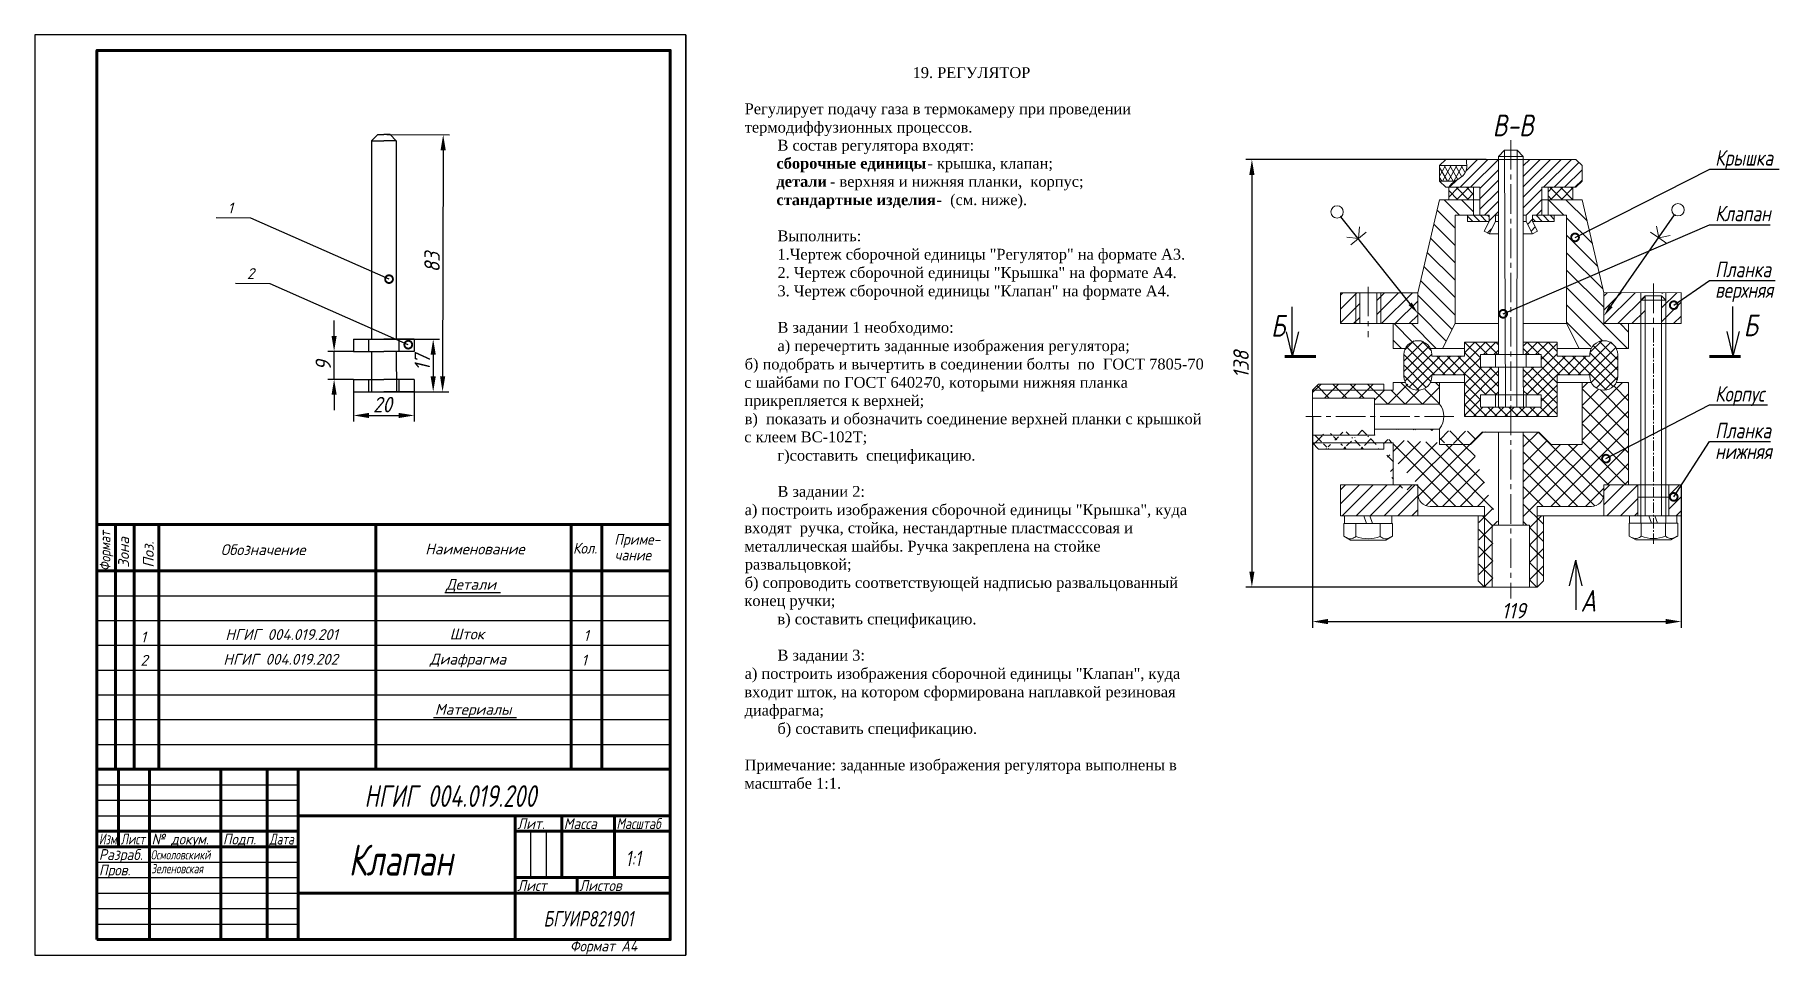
# Model space of a CAD drawing. Header units: millimetres. Extents: x 0 to 563, y 0 to 297.
import ezdxf
from ezdxf import colors
from ezdxf.entities.mleader import LeaderData, LeaderLine
from ezdxf.math import Vec2, Vec3

# ---------------------------------------------------------------- set-up
doc = ezdxf.new("R2010")
doc.units = ezdxf.units.MM
doc.header["$LTSCALE"] = 0.5
doc.linetypes.add('CENTER2', pattern=[28.575, 19.05, -3.175, 3.175, -3.175])
doc.linetypes.add('осевая2', pattern=[28.575, 19.05, -3.175, 3.175, -3.175])
doc.layers.get('Defpoints').update_dxf_attribs({"color": 5})
doc.layers.add('Тонкие', color=7, linetype='Continuous')
doc.styles.add('MtXpl_Times_New_Roma', font='timesbd.ttf')
doc.styles.get("Standard").update_dxf_attribs({"font": 'isocpeui.ttf', "width": 0.9})
doc.styles.add('стиль1', font='times.ttf')
doc.dimstyles.get("Standard").update_dxf_attribs({"dimtxt": 3.5, "dimasz": 5, "dimexe": 2, "dimexo": 0, "dimgap": 1.5, "dimtad": 1, "dimtoh": 1, "dimdec": 0, "dimzin": 0, "dimtxsty": 'Standard', "dimcen": 5, "dimadec": 0, "dimazin": 0, "dimtfac": 1, "dimtdec": 0, "dimtmove": 0, "dimatfit": 3, "dimldrblk": 'DOTSMALL', "dimfxl": 1, "dimtolj": 1, "dimtzin": 0, "dimarcsym": 0})
doc.dimstyles.new('Standart', dxfattribs={"dimtxt": 5, "dimasz": 5, "dimexe": 2, "dimexo": 0, "dimgap": 1, "dimtad": 1, "dimtoh": 1, "dimdec": 0, "dimtxsty": 'Standard', "dimcen": 2.5, "dimadec": 0, "dimazin": 0, "dimtfac": 1, "dimtdec": 0, "dimtmove": 0, "dimatfit": 3, "dimldrblk": 'DOTSMALL', "dimfxl": 1, "dimarcsym": 0})
pattern_1 = [(45, (-147.164, -18.6606), (-2.245064, 2.245064), [])]

# ---------------------------------------------------------------- blocks, each defined once
blk = doc.blocks.new('*D2')
at = {"color": 0, "lineweight": -2, "transparency": 16777216}
for p, q in [((113.62, 264.83), (133.76, 264.78)), ((131.74, 259.79), (131.58, 186.79)), ((113.43, 181.83), (133.56, 181.78))]:
    blk.add_line(p, q, dxfattribs=at)
at = {"color": 0, "transparency": 16777216}
for points in [[(130.91, 259.79), (132.58, 259.79), (131.76, 264.79)], [(130.74, 186.79), (132.41, 186.79), (131.56, 181.79)]]:
    blk.add_solid(points, dxfattribs=at)
at = {"layer": 'Defpoints', "color": 0, "transparency": 16777216}
for p in [(113.62, 264.83), (113.43, 181.83), (131.56, 181.79)]:
    blk.add_point(p, dxfattribs=at)
at = {"color": 0, "transparency": 16777216, "insert": (128.16, 223.66), "char_height": 5, "attachment_point": 5, "rotation": 89.8676}
blk.add_mtext('83', dxfattribs=at)
blk = doc.blocks.new('_DotSmall')
at = {"color": 0, "linetype": 'ByBlock', "const_width": 0.5}
blk.add_lwpolyline([(-0.0625, 0, 1), (0.0625, 0, 1)], format="xyb", close=True, dxfattribs=at)
blk = doc.blocks.new('*D3')
at = {"color": 0, "lineweight": -2, "transparency": 16777216}
for p, q in [((102.81, 181.83), (102.81, 172.17)), ((122.44, 181.83), (122.44, 172.17)), ((107.81, 174.17), (117.44, 174.17))]:
    blk.add_line(p, q, dxfattribs=at)
at = {"color": 0, "transparency": 16777216}
for points in [[(107.81, 175), (107.81, 173.34), (102.81, 174.17)], [(117.44, 175), (117.44, 173.34), (122.44, 174.17)]]:
    blk.add_solid(points, dxfattribs=at)
at = {"layer": 'Defpoints', "color": 0, "transparency": 16777216}
for p in [(102.81, 181.83), (122.44, 181.83), (122.44, 174.17)]:
    blk.add_point(p, dxfattribs=at)
at = {"color": 0, "transparency": 16777216, "insert": (112.19, 177.67), "char_height": 5, "attachment_point": 5}
blk.add_mtext('20', dxfattribs=at)
blk = doc.blocks.new('*D4')
at = {"color": 0, "lineweight": -2, "transparency": 16777216}
for p, q in [((96.56, 199.83), (96.56, 204.83)), ((102.81, 194.83), (94.56, 194.83)), ((96.56, 185.83), (96.56, 194.83)), ((102.81, 185.83), (94.56, 185.83)), ((96.56, 180.83), (96.56, 175.83))]:
    blk.add_line(p, q, dxfattribs=at)
at = {"color": 0, "transparency": 16777216}
for points in [[(95.73, 199.83), (97.39, 199.83), (96.56, 194.83)], [(95.73, 180.83), (97.39, 180.83), (96.56, 185.83)]]:
    blk.add_solid(points, dxfattribs=at)
at = {"layer": 'Defpoints', "color": 0, "transparency": 16777216}
for p in [(96.56, 194.83), (102.81, 194.83), (102.81, 185.83)]:
    blk.add_point(p, dxfattribs=at)
at = {"color": 0, "transparency": 16777216, "insert": (93.06, 190.33), "char_height": 5, "attachment_point": 5, "rotation": 90}
blk.add_mtext('9', dxfattribs=at)
blk = doc.blocks.new('*D6')
at = {"color": 0, "lineweight": -2, "transparency": 16777216}
for p, q in [((102.81, 198.83), (130.53, 198.83)), ((128.53, 193.83), (128.53, 186.83)), ((102.81, 181.83), (130.53, 181.83))]:
    blk.add_line(p, q, dxfattribs=at)
at = {"color": 0, "transparency": 16777216}
for points in [[(127.7, 193.83), (129.36, 193.83), (128.53, 198.83)], [(127.7, 186.83), (129.36, 186.83), (128.53, 181.83)]]:
    blk.add_solid(points, dxfattribs=at)
at = {"layer": 'Defpoints', "color": 0, "transparency": 16777216}
for p in [(102.81, 198.83), (102.81, 181.83), (128.53, 181.83)]:
    blk.add_point(p, dxfattribs=at)
at = {"color": 0, "transparency": 16777216, "insert": (125, 191.27), "char_height": 5, "attachment_point": 5, "rotation": 90}
blk.add_mtext('17', dxfattribs=at)
blk = doc.blocks.new('*D11')
at = {"color": 0, "lineweight": -2, "transparency": 16777216}
for p, q in [((412.26, 173.8), (412.26, 105.65)), ((531.27, 151.8), (531.27, 105.65)), ((417.26, 107.65), (526.27, 107.65))]:
    blk.add_line(p, q, dxfattribs=at)
at = {"color": 0, "transparency": 16777216}
for points in [[(417.26, 108.49), (417.26, 106.82), (412.26, 107.65)], [(526.27, 108.49), (526.27, 106.82), (531.27, 107.65)]]:
    blk.add_solid(points, dxfattribs=at)
at = {"layer": 'Defpoints', "color": 0, "transparency": 16777216}
for p in [(412.26, 173.8), (531.27, 151.8), (531.27, 107.65)]:
    blk.add_point(p, dxfattribs=at)
at = {"color": 0, "lineweight": 9, "transparency": 16777216, "insert": (477.22, 111.15), "char_height": 5, "attachment_point": 5}
blk.add_mtext('119', dxfattribs=at)
blk = doc.blocks.new('*D12')
at = {"color": 0, "lineweight": -2, "transparency": 16777216}
for p, q in [((468.29, 256.8), (390.72, 256.8)), ((392.72, 251.8), (392.72, 123.8)), ((468.29, 118.8), (390.72, 118.8))]:
    blk.add_line(p, q, dxfattribs=at)
at = {"color": 0, "transparency": 16777216}
for points in [[(391.88, 251.8), (393.55, 251.8), (392.72, 256.8)], [(391.88, 123.8), (393.55, 123.8), (392.72, 118.8)]]:
    blk.add_solid(points, dxfattribs=at)
at = {"layer": 'Defpoints', "color": 0, "transparency": 16777216}
for p in [(468.29, 256.8), (392.72, 118.8), (468.29, 118.8)]:
    blk.add_point(p, dxfattribs=at)
at = {"color": 0, "lineweight": 20, "transparency": 16777216, "insert": (389.22, 190.64), "char_height": 5, "attachment_point": 5, "rotation": 90}
blk.add_mtext('138', dxfattribs=at)

msp = doc.modelspace()

# ---------------------------------------------------------------- hatches: boundary and pattern name
at = {"lineweight": 20}
h = msp.add_hatch(dxfattribs=at)
h.set_pattern_fill('ANSI31', scale=0.75, style=0)
h.set_pattern_definition([(45, (201.2656, -14.1979), (-1.683798, 1.683798), [])])
edge = h.paths.add_edge_path()
edge.add_line((472.27, 256.8), (462.01, 256.8))
edge.add_spline(control_points=[(462.01, 256.8), (462, 256.39), (461.98, 255.37), (462.24, 253.18), (460.53, 250.92), (458.77, 250.22), (458.18, 249.8)], knot_values=[0, 0, 0, 0, 1.238094, 3.058289, 6.472029, 8.68034, 8.68034, 8.68034, 8.68034], degree=3, periodic=0)
edge.add_spline(control_points=[(458.18, 249.8), (457.44, 249.28), (456.85, 248.54), (456.27, 247.8)], knot_values=[8.68034, 8.68034, 8.68034, 8.68034, 11.44908, 11.44908, 11.44908, 11.44908], degree=3, periodic=0)
edge.add_line((456.27, 247.8), (466.27, 247.8))
edge.add_line((466.27, 247.8), (466.27, 238.8))
edge.add_line((466.27, 238.8), (469.27, 238.8))
edge.add_line((469.27, 238.8), (469.27, 236.8))
edge.add_line((469.27, 236.8), (467.67, 233.6))
edge.add_line((467.67, 233.6), (469.27, 232.8))
edge.add_line((469.27, 232.8), (471.27, 236.8))
edge.add_line((471.27, 236.8), (471.27, 238.8))
edge.add_line((471.27, 238.8), (472.27, 238.8))
edge.add_line((472.27, 238.8), (472.27, 256.8))
h.paths.add_polyline_path([(499.27, 254.8), (497.27, 256.8), (480.27, 256.8), (480.27, 238.8), (481.27, 238.8), (481.27, 236.8), (483.27, 232.8), (484.87, 233.6), (483.27, 236.8), (483.27, 238.8), (486.27, 238.8), (486.27, 247.8), (488.27, 247.8), (497.27, 247.8), (499.27, 249.8)])
at = {"layer": 'Тонкие', "lineweight": 20}
h = msp.add_hatch(dxfattribs=at)
h.set_pattern_fill('LINE', color=256, scale=0.5, angle=60, style=0)
h.set_pattern_definition([(60, (207.0971, -19.3955), (-1.374815, 0.79375), [])])
edge = h.paths.add_edge_path()
edge.add_spline(control_points=[(458.84, 249.8), (460.34, 251.1), (461.67, 252.65), (461.95, 254.62), (461.97, 254.8)], knot_values=[1.980295, 1.980295, 1.980295, 1.980295, 7.570262, 8.129064, 8.129064, 8.129064, 8.129064], degree=3, periodic=0)
edge.add_line((461.97, 254.8), (453.27, 254.8))
edge.add_line((453.27, 254.8), (453.27, 249.8))
edge.add_line((453.27, 249.8), (458.84, 249.8))
h = msp.add_hatch(dxfattribs=at)
h.set_pattern_fill('LINE', color=256, scale=0.5, angle=300, style=0)
h.set_pattern_definition([(300, (201.2656, -14.1979), (1.374815, 0.79375), [])])
edge = h.paths.add_edge_path()
edge.add_spline(control_points=[(458.18, 249.8), (458.77, 250.22), (460.53, 250.92), (462.07, 252.95), (462.06, 254.45), (462.05, 254.8)], knot_values=[1.995034, 1.995034, 1.995034, 1.995034, 4.203345, 7.617085, 8.68034, 8.68034, 8.68034, 8.68034], degree=3, periodic=0)
edge.add_line((462.05, 254.8), (453.27, 254.8))
edge.add_line((453.27, 254.8), (453.27, 249.8))
edge.add_line((453.27, 249.8), (458.18, 249.8))
h = msp.add_hatch(dxfattribs=at)
h.set_pattern_fill('ANSI37', color=256, scale=0.75, style=0)
h.set_pattern_definition([(45, (-147.164, -18.6606), (-1.683798, 1.683798), []), (135, (-147.164, -18.6606), (-1.683798, -1.683798), [])])
h.paths.add_polyline_path([(496.27, 247.8), (488.27, 247.8), (488.27, 243.8), (496.27, 243.8)])
h.paths.add_polyline_path([(464.27, 247.8), (456.27, 247.8), (456.27, 243.8), (464.27, 243.8)])
h = msp.add_hatch(dxfattribs=at)
h.set_pattern_fill('ANSI31', color=256, scale=1.25, angle=90, style=0)
h.set_pattern_definition([(135, (-147.164, -18.6606), (-2.80633, -2.80633), [])])
h.paths.add_polyline_path([(506.26, 213.8), (499.28, 243.8), (488.28, 243.8), (488.27, 243.79), (488.27, 238.8), (490.27, 238.8), (494.27, 238.8), (494.27, 203.8), (498.28, 195.8), (501.73, 195.8, -0.504827), (508.86, 197.07, -0.116979), (507.27, 203.8), (506.26, 203.8)])
h.paths.add_polyline_path([(458.27, 238.8), (462.27, 238.8), (464.27, 238.8), (464.27, 243.79), (464.25, 243.8), (453.25, 243.8), (446.27, 213.8), (446.27, 203.8), (438.27, 203.8), (438.27, 195.8), (442.74, 195.8, -0.620232), (450.8, 195.8), (454.25, 195.8), (458.27, 203.8)])
h.paths.add_polyline_path([(514.27, 203.8), (507.27, 203.8, 0.116979), (508.86, 197.07, -0.087887), (509.8, 195.8), (514.27, 195.8)])
h = msp.add_hatch(dxfattribs=at)
h.set_pattern_fill('ANSI31', color=256, scale=0.5, angle=90, style=0)
h.set_pattern_definition([(135, (-147.164, -18.6606), (-1.122532, -1.122532), [])])
h.paths.add_polyline_path([(469.27, 238.8), (466.27, 238.8), (464.27, 238.8), (462.27, 238.8), (462.27, 236.8), (469.27, 236.8)])
h.paths.add_polyline_path([(490.27, 238.8), (488.27, 238.8), (486.27, 238.8), (483.27, 238.8), (483.27, 236.8), (490.27, 236.8)])
h = msp.add_hatch(dxfattribs=at)
h.set_pattern_fill('ANSI31', color=256, style=0)
h.set_pattern_definition(pattern_1)
h.paths.add_polyline_path([(426.27, 213.8), (421.27, 213.8), (421.27, 203.8), (426.27, 203.8)])
h.paths.add_polyline_path([(427.52, 213.8), (426.27, 213.8), (426.27, 203.8), (427.52, 203.8)])
h.paths.add_polyline_path([(434.27, 213.8), (433.02, 213.8), (433.02, 203.8), (434.27, 203.8)])
h.paths.add_polyline_path([(446.27, 213.8), (434.27, 213.8), (434.27, 203.8), (446.27, 203.8)])
h.paths.add_polyline_path([(518.27, 213.8), (511.08, 213.8, 0.184351), (507.27, 203.8), (518.27, 203.8)])
h.paths.add_polyline_path([(511.08, 213.8), (506.26, 213.8), (506.26, 203.8), (507.27, 203.8, -0.184351)])
h.paths.add_polyline_path([(519.52, 213.8), (518.27, 213.8), (518.27, 203.8), (519.52, 203.8)])
h.paths.add_polyline_path([(526.27, 213.8), (525.02, 213.8), (525.02, 203.8), (526.27, 203.8)])
h.paths.add_polyline_path([(531.27, 213.8), (526.27, 213.8), (526.27, 203.8), (531.27, 203.8)])
h = msp.add_hatch(dxfattribs=at)
h.set_pattern_fill('ANSI37', scale=0.75, style=0)
h.set_pattern_definition([(45, (207.097, -19.3955), (-1.683798, 1.683798), []), (135, (207.097, -19.3955), (-1.683798, -1.683798), [])])
h.paths.add_polyline_path([(466.45, 193.8), (472.27, 193.8), (472.27, 197.8), (461.27, 197.8), (461.27, 193.3), (450.77, 193.3), (450.77, 193.94, 1), (441.77, 193.94), (441.77, 186.8, 1), (450.77, 186.8), (450.77, 187.3), (461.27, 187.3), (461.27, 173.8), (476.27, 173.8), (476.27, 176.8), (466.45, 176.8), (466.45, 180.8), (472.27, 180.8), (472.27, 189.8), (466.45, 189.8)])
h.paths.add_polyline_path([(491.27, 187.3), (501.77, 187.3), (501.77, 186.8, 1), (510.77, 186.8), (510.77, 193.94, 1), (501.77, 193.94), (501.77, 193.3), (491.27, 193.3), (491.27, 194.84), (491.27, 197.8), (480.27, 197.8), (480.27, 193.8), (486.08, 193.8), (486.08, 189.8), (480.27, 189.8), (480.27, 180.8), (486.08, 180.8), (486.08, 176.8), (476.27, 176.8), (476.27, 173.8), (491.27, 173.8)])
h = msp.add_hatch(dxfattribs=at)
h.set_pattern_fill('ANSI37', scale=1.25, style=0)
h.set_pattern_definition([(45, (-147.164, -18.6606), (-2.80633, 2.80633), []), (135, (-147.164, -18.6606), (-2.80633, -2.80633), [])])
h.paths.add_polyline_path([(453.27, 184.81), (450.8, 184.81, -0.620539), (442.74, 184.8), (438.27, 184.8), (438.27, 182.31), (435.27, 182.31), (412.27, 182.3), (412.27, 179.8), (432.27, 179.8), (432.27, 177.8), (453.27, 177.8)])
h.paths.add_polyline_path([(435.27, 184.31), (414.27, 184.31), (412.27, 182.3), (435.27, 182.31)], flags=17)
h = msp.add_hatch(dxfattribs=at)
h.set_pattern_fill('ANSI37', scale=1.25, style=0)
h.set_pattern_definition([(45, (207.2656, -19.198), (-2.80633, 2.80633), []), (135, (207.2656, -19.198), (-2.80633, -2.80633), [])])
h.paths.add_polyline_path([(514.27, 184.8), (510.3, 184.8, -0.620586), (502.23, 184.81), (499.27, 184.81), (499.27, 164.8), (489.27, 164.8), (485.27, 168.8), (480.27, 168.8), (480.27, 138.81), (482.27, 138.81), (482.27, 118.8), (484.77, 118.8), (484.77, 141.81), (484.77, 144.81), (502.27, 144.81, 0.414214), (506.27, 148.81), (506.27, 151.8), (514.27, 151.8)])
h.paths.add_polyline_path([(486.77, 141.81), (484.77, 141.81), (484.77, 118.8), (484.77, 118.8), (486.77, 120.8)])
h = msp.add_hatch(dxfattribs=at)
h.set_pattern_fill('ANSI37', scale=1.25, style=0)
h.set_pattern_definition([(45, (-146.9955, -18.6606), (-2.80633, 2.80633), []), (135, (-146.9955, -18.6606), (-2.80633, -2.80633), [])])
edge = h.paths.add_edge_path()
edge.add_line((453.44, 169.8), (453.44, 164.8))
edge.add_line((453.44, 169.8), (432.43, 169.8))
edge.add_line((472.43, 168.8), (467.43, 168.8))
edge.add_line((463.43, 164.8), (467.43, 168.8))
edge.add_line((472.43, 138.81), (472.43, 168.8))
edge.add_line((453.44, 164.8), (463.43, 164.8))
edge.add_line((412.43, 167.8), (412.43, 165.3))
edge.add_line((432.43, 167.8), (432.43, 169.8))
edge.add_line((412.43, 167.8), (432.43, 167.8))
edge.add_line((414.43, 163.3), (412.43, 165.3))
edge.add_line((435.43, 163.3), (414.43, 163.3))
edge.add_line((438.43, 165.3), (435.43, 165.3))
edge.add_line((438.43, 151.8), (438.43, 165.3))
edge.add_line((435.43, 165.3), (435.43, 163.3))
edge.add_line((446.43, 151.8), (446.43, 148.81))
edge.add_line((446.43, 151.8), (438.43, 151.8))
edge.add_arc((450.43, 148.81), 4, 180, 270)
edge.add_line((467.92, 144.81), (450.43, 144.81))
edge.add_line((467.92, 144.81), (467.92, 141.81))
edge.add_line((465.92, 141.81), (467.92, 141.81))
edge.add_line((465.92, 141.81), (465.92, 120.81))
edge.add_line((465.92, 120.81), (467.93, 118.8))
edge.add_line((467.93, 118.8), (470.43, 118.8))
edge.add_line((470.43, 118.8), (470.43, 138.81))
edge.add_line((470.43, 138.81), (472.43, 138.81))
h = msp.add_hatch(dxfattribs=at)
h.set_pattern_fill('ANSI31', style=0)
h.set_pattern_definition(pattern_1)
h.paths.add_polyline_path([(446.27, 151.8), (421.27, 151.8), (421.27, 141.8), (446.27, 141.8)])
h.paths.add_polyline_path([(517.27, 151.8), (506.27, 151.8), (506.27, 141.8), (517.27, 141.8)])
h.paths.add_polyline_path([(531.27, 151.8), (527.27, 151.8), (527.27, 141.8), (531.27, 141.8)])

# ---------------------------------------------------------------- linework, layer by layer
for p, q in [((210, 297), (210, 0)), ((132.24, 117.08), (150.27, 117.08)), ((128.68, 76.72), (155.42, 76.72))]:
    msp.add_line(p, q)
at = {"color": 7, "lineweight": 25}
for p, q in [((110.62, 264.83), (108.62, 262.83)), ((110.62, 264.83), (112.62, 264.83)), ((114.62, 264.83), (112.62, 264.83)), ((114.62, 264.83), (116.62, 262.83)), ((108.62, 262.83), (108.62, 198.83)), ((108.62, 262.83), (112.62, 262.83)), ((116.62, 262.83), (112.62, 262.83)), ((116.62, 262.83), (116.62, 198.83)), ((102.81, 198.83), (102.81, 194.83)), ((102.81, 198.83), (112.62, 198.83)), ((107.71, 194.83), (107.71, 198.83)), ((122.44, 198.83), (112.62, 198.83)), ((117.53, 194.83), (117.53, 198.83)), ((122.44, 198.83), (122.44, 194.83)), ((102.81, 194.83), (112.62, 194.83)), ((108.62, 194.83), (108.66, 181.83)), ((122.44, 194.83), (112.62, 194.83)), ((116.62, 194.83), (116.68, 181.83)), ((102.81, 185.83), (102.81, 181.83)), ((102.81, 185.83), (112.62, 185.83)), ((107.71, 181.83), (107.71, 185.83)), ((122.44, 185.83), (112.62, 185.83)), ((117.53, 181.83), (117.53, 185.83)), ((122.44, 185.83), (122.44, 181.83)), ((102.81, 181.83), (112.62, 181.83)), ((122.44, 181.83), (112.62, 181.83))]:
    msp.add_line(p, q, dxfattribs=at)
at = {"color": 7, "lineweight": 20}
for p, q in [((474.27, 259.8), (472.27, 257.8)), ((474.27, 259.8), (476.27, 259.8)), ((478.27, 259.8), (476.27, 259.8)), ((478.27, 259.8), (480.27, 257.8)), ((455.27, 256.8), (453.27, 254.8)), ((453.27, 254.8), (453.27, 249.8)), ((453.27, 254.8), (461.97, 254.8)), ((462.05, 254.8), (453.27, 254.8)), ((455.27, 256.8), (472.27, 256.8)), ((472.27, 257.8), (472.27, 193.8)), ((472.27, 257.8), (476.27, 257.8)), ((480.27, 257.8), (476.27, 257.8)), ((480.27, 257.8), (480.27, 193.8)), ((497.27, 256.8), (480.27, 256.8)), ((497.27, 256.8), (499.27, 254.8)), ((499.27, 254.8), (499.27, 249.8)), ((453.27, 249.8), (455.27, 247.8)), ((453.27, 249.8), (458.18, 249.8)), ((453.27, 249.8), (458.18, 249.8)), ((455.27, 247.8), (466.27, 247.8)), ((466.27, 247.8), (456.27, 247.8)), ((456.27, 247.8), (456.27, 243.8)), ((466.27, 247.8), (464.27, 247.8)), ((464.27, 247.8), (464.27, 238.8)), ((464.27, 247.8), (464.27, 243.8)), ((466.27, 247.8), (466.27, 238.8)), ((466.27, 238.8), (466.27, 247.8)), ((486.27, 247.8), (496.27, 247.8)), ((497.27, 247.8), (486.27, 247.8)), ((486.27, 247.8), (488.27, 247.8)), ((486.27, 247.8), (486.27, 238.8)), ((486.27, 238.8), (486.27, 247.8)), ((488.27, 247.8), (488.27, 238.8)), ((488.27, 247.8), (488.27, 243.8)), ((496.27, 247.8), (496.27, 243.8)), ((499.27, 249.8), (497.27, 247.8)), ((453.27, 243.8), (446.27, 213.8)), ((466.27, 243.8), (453.27, 243.8)), ((464.27, 243.79), (464.25, 243.8)), ((464.27, 243.8), (466.27, 243.8)), ((486.27, 243.8), (499.27, 243.8)), ((488.27, 243.8), (486.27, 243.8)), ((488.27, 243.79), (488.28, 243.8)), ((499.27, 243.8), (506.27, 213.8)), ((458.27, 238.8), (458.27, 203.8)), ((462.27, 238.8), (458.27, 238.8)), ((462.27, 238.8), (464.27, 238.8)), ((462.27, 236.8), (462.27, 238.8)), ((469.27, 236.8), (462.27, 236.8)), ((464.27, 238.8), (466.27, 238.8)), ((466.27, 238.8), (469.27, 238.8)), ((467.67, 233.6), (469.27, 236.8)), ((469.27, 238.8), (469.27, 236.8)), ((469.27, 232.8), (471.27, 236.8)), ((471.27, 238.8), (471.27, 236.8)), ((472.27, 238.8), (471.27, 238.8)), ((471.27, 236.8), (472.27, 236.8)), ((471.27, 236.8), (471.27, 236.8)), ((471.27, 236.8), (471.27, 236.8)), ((480.27, 238.8), (481.27, 238.8)), ((481.27, 236.8), (480.27, 236.8)), ((481.27, 238.8), (481.27, 236.8)), ((481.27, 236.8), (481.27, 236.8)), ((481.27, 236.8), (481.27, 236.8)), ((483.27, 232.8), (481.27, 236.8)), ((486.27, 238.8), (483.27, 238.8)), ((483.27, 238.8), (483.27, 236.8)), ((483.27, 236.8), (490.27, 236.8)), ((484.87, 233.6), (483.27, 236.8)), ((488.27, 238.8), (486.27, 238.8)), ((490.27, 238.8), (488.27, 238.8)), ((490.27, 238.8), (494.27, 238.8)), ((490.27, 236.8), (490.27, 238.8)), ((494.27, 238.8), (494.27, 203.8)), ((469.27, 232.8), (467.67, 233.6)), ((469.27, 232.8), (472.27, 232.8)), ((483.27, 232.8), (480.27, 232.8)), ((483.27, 232.8), (484.87, 233.6)), ((421.27, 213.8), (446.27, 213.8)), ((421.27, 203.8), (421.27, 213.8)), ((427.52, 203.8), (427.52, 213.8)), ((433.77, 213.8), (430.27, 213.8)), ((433.02, 203.8), (433.02, 213.8)), ((446.27, 213.8), (446.27, 203.8)), ((531.27, 213.81), (506.27, 213.8)), ((506.27, 213.8), (506.27, 203.8)), ((519.6, 203.8), (519.6, 212.76)), ((524.93, 203.8), (524.93, 212.76)), ((531.27, 203.8), (531.27, 213.8)), ((446.27, 203.8), (421.27, 203.8)), ((433.77, 203.8), (426.77, 203.8)), ((438.27, 203.8), (438.27, 195.8)), ((458.27, 203.8), (454.27, 195.8)), ((472.27, 203.8), (458.27, 203.8)), ((480.27, 203.8), (494.27, 203.8)), ((494.27, 203.8), (498.27, 195.8)), ((506.27, 203.8), (531.27, 203.8)), ((514.27, 203.8), (514.27, 195.8)), ((518.77, 203.8), (525.77, 203.8)), ((472.27, 197.8), (461.27, 197.8)), ((461.27, 197.8), (461.27, 193.3)), ((480.27, 197.8), (491.27, 197.8)), ((491.27, 197.8), (491.27, 193.3)), ((442.17, 195.8), (438.27, 195.8)), ((441.77, 193.8), (441.77, 186.8)), ((461.27, 195.8), (450.29, 195.8)), ((450.77, 193.8), (450.77, 193.3)), ((461.27, 193.3), (450.77, 193.3)), ((461.27, 193.3), (461.27, 194.84)), ((466.45, 193.8), (466.45, 189.8)), ((466.45, 193.8), (476.27, 193.8)), ((471.36, 189.8), (471.36, 193.8)), ((486.08, 193.8), (476.27, 193.8)), ((481.17, 189.8), (481.17, 193.8)), ((486.08, 193.8), (486.08, 189.8)), ((491.27, 195.8), (502.23, 195.8)), ((491.27, 193.3), (491.27, 194.84)), ((491.27, 193.3), (501.77, 193.3)), ((501.77, 193.8), (501.77, 193.3)), ((510.36, 195.8), (514.27, 195.8)), ((510.77, 193.8), (510.77, 186.8)), ((510.93, 192.84), (510.93, 192.84)), ((461.27, 187.3), (450.77, 187.3)), ((450.77, 187.3), (450.77, 186.8)), ((461.27, 173.8), (461.27, 187.3)), ((466.45, 189.8), (476.27, 189.8)), ((472.27, 189.8), (472.31, 176.8)), ((486.08, 189.8), (476.27, 189.8)), ((480.27, 189.8), (480.33, 176.8)), ((491.27, 173.8), (491.27, 187.3)), ((491.27, 187.3), (501.77, 187.3)), ((501.77, 187.3), (501.77, 186.8)), ((414.26, 184.3), (412.26, 182.3)), ((412.26, 182.3), (412.26, 165.3)), ((414.26, 184.3), (435.27, 184.3)), ((435.27, 182.3), (435.27, 184.3)), ((438.27, 182.3), (435.27, 182.3)), ((438.27, 184.8), (438.27, 182.3)), ((442.23, 184.8), (438.27, 184.8)), ((461.27, 184.81), (450.31, 184.81)), ((453.27, 184.81), (453.27, 177.8)), ((466.45, 180.8), (466.45, 176.8)), ((466.45, 180.8), (476.27, 180.8)), ((471.36, 176.8), (471.36, 180.8)), ((486.08, 180.8), (476.27, 180.8)), ((481.17, 176.8), (481.17, 180.8)), ((486.08, 180.8), (486.08, 176.8)), ((491.27, 184.81), (502.23, 184.81)), ((499.27, 184.81), (499.27, 164.8)), ((510.3, 184.8), (514.27, 184.8)), ((514.27, 151.8), (514.27, 184.8)), ((412.27, 179.8), (432.27, 179.8)), ((432.27, 179.8), (432.27, 169.8)), ((432.27, 179.8), (432.27, 177.8)), ((432.27, 167.8), (432.27, 179.8)), ((453.27, 177.8), (432.27, 177.8)), ((466.45, 176.8), (476.27, 176.8)), ((486.08, 176.8), (476.27, 176.8)), ((453.27, 169.8), (432.27, 169.8)), ((432.27, 167.8), (432.27, 169.8)), ((453.27, 169.8), (453.27, 164.8)), ((461.27, 173.8), (476.27, 173.8)), ((491.27, 173.8), (476.27, 173.8)), ((414.26, 163.3), (412.26, 165.3)), ((412.27, 167.8), (432.27, 167.8)), ((414.26, 163.3), (435.27, 163.3)), ((435.27, 165.3), (435.27, 163.3)), ((438.27, 165.3), (435.27, 165.3)), ((438.27, 151.8), (438.27, 165.3)), ((453.27, 164.8), (463.27, 164.8)), ((463.27, 164.8), (467.27, 168.8)), ((485.27, 168.8), (467.27, 168.8)), ((472.27, 138.81), (472.27, 168.8)), ((480.27, 138.81), (480.27, 168.8)), ((489.27, 164.8), (485.27, 168.8)), ((499.27, 164.8), (489.27, 164.8)), ((446.27, 151.8), (421.27, 151.8)), ((421.27, 141.8), (421.27, 151.8)), ((446.27, 151.8), (446.27, 141.8)), ((506.27, 151.8), (531.27, 151.8)), ((506.27, 151.8), (506.27, 141.8)), ((506.27, 148.8), (506.27, 151.8)), ((506.27, 151.8), (506.27, 141.8)), ((517.27, 141.8), (517.27, 151.8)), ((518.27, 151.8), (523.27, 151.8)), ((527.27, 141.8), (527.27, 151.8)), ((531.27, 141.8), (531.27, 151.8)), ((421.27, 141.8), (467.77, 141.8)), ((467.77, 144.81), (450.27, 144.81)), ((465.77, 120.8), (465.77, 141.8)), ((467.77, 144.81), (467.77, 141.81)), ((484.77, 144.81), (502.27, 144.81)), ((484.77, 144.81), (484.77, 141.81)), ((506.27, 141.8), (484.77, 141.81)), ((486.77, 120.8), (486.77, 141.81)), ((531.27, 141.8), (506.27, 141.8)), ((422.36, 135.2), (422.36, 139.31)), ((422.36, 139.31), (438.06, 139.31)), ((424.52, 133.97), (422.36, 135.2)), ((426.21, 139.31), (434.21, 139.31)), ((426.29, 139.31), (426.29, 135.12)), ((434.14, 139.31), (434.14, 135.12)), ((435.9, 133.97), (438.06, 135.2)), ((435.9, 133.97), (437.91, 135.12)), ((435.9, 133.97), (437.91, 135.12)), ((438.06, 135.2), (438.06, 139.31)), ((470.27, 138.81), (472.27, 138.81)), ((482.27, 138.81), (470.27, 138.81)), ((470.27, 138.81), (470.27, 118.8)), ((482.27, 138.81), (482.27, 118.8)), ((514.41, 135.26), (514.41, 139.36)), ((514.41, 139.36), (530.12, 139.36)), ((516.58, 134.03), (514.41, 135.26)), ((518.27, 139.36), (526.27, 139.36)), ((518.34, 139.36), (518.34, 135.17)), ((526.19, 139.36), (526.19, 135.17)), ((527.95, 134.03), (530.12, 135.26)), ((527.95, 134.03), (529.96, 135.17)), ((527.95, 134.03), (529.96, 135.17)), ((530.12, 135.26), (530.12, 139.36)), ((430.21, 133.97), (424.52, 133.97)), ((430.21, 133.97), (424.52, 133.97)), ((435.9, 133.97), (430.21, 133.97)), ((435.9, 133.97), (430.21, 133.97)), ((522.27, 134.03), (516.58, 134.03)), ((522.27, 134.03), (516.58, 134.03)), ((527.95, 134.03), (522.27, 134.03)), ((527.95, 134.03), (522.27, 134.03)), ((465.77, 120.8), (467.77, 118.8)), ((467.77, 118.8), (484.77, 118.8)), ((486.77, 120.8), (484.77, 118.8))]:
    msp.add_line(p, q, dxfattribs=at)
at = {"lineweight": 9}
msp.add_line((455.27, 256.8), (497.27, 256.8), dxfattribs=at)
at = {"lineweight": 20}
for p, q in [((427.07, 231.31), (423.32, 231.7)), ((427.07, 231.31), (424.59, 229.29)), ((427.07, 231.31), (427.46, 235.06)), ((429.55, 233.33), (427.07, 231.31)), ((523.99, 231.52), (521.35, 233.32)), ((523.99, 231.52), (523.3, 235.23)), ((523.99, 231.52), (527.7, 232.22)), ((526.64, 229.72), (523.99, 231.52)), ((518.27, 211.43), (519.6, 212.76)), ((518.27, 211.43), (518.27, 139.36)), ((526.27, 211.43), (518.27, 211.43)), ((519.6, 212.76), (524.93, 212.76)), ((519.6, 211.43), (519.6, 141.8)), ((524.93, 212.76), (526.27, 211.43)), ((524.93, 141.8), (524.93, 211.43)), ((526.27, 139.36), (526.27, 211.43)), ((527.27, 147.75), (517.27, 147.75)), ((422.59, 141.74), (422.59, 139.31)), ((429.68, 139.31), (428.8, 141.74)), ((431.62, 139.31), (430.75, 141.74)), ((437.83, 141.74), (437.83, 139.31)), ((514.61, 141.8), (514.61, 139.36)), ((521.7, 139.36), (520.82, 141.8)), ((523.64, 139.36), (522.77, 141.8)), ((529.85, 141.8), (529.85, 139.36)), ((437.83, 139.31), (422.59, 139.31))]:
    msp.add_line(p, q, dxfattribs=at)
at = {"linetype": 'CENTER2', "lineweight": 20, "ltscale": 0.35}
msp.add_line((522.27, 132.7), (522.27, 200.83), dxfattribs=at)
at = {"color": 7, "lineweight": 100}
for p, q in [((403.31, 193.16), (413.31, 193.16)), ((550.36, 193.16), (540.36, 193.16))]:
    msp.add_line(p, q, dxfattribs=at)
at = {"color": 7, "linetype": 'осевая2', "lineweight": 20}
msp.add_line((457.92, 173.8), (410.09, 173.8), dxfattribs=at)
at = {"color": 7, "linetype": 'Continuous'}
for p, q in [((20, 139), (20, 124)), ((40, 139), (110, 139)), ((173, 139), (183, 139)), ((155, 45), (155, 40))]:
    msp.add_line(p, q, dxfattribs=at)
at = {"color": 7, "linetype": 'Continuous', "lineweight": 60}
for p, q in [((26, 139), (26, 60)), ((32, 60), (32, 139)), ((40, 139), (40, 60)), ((110, 139), (110, 60)), ((173, 60), (173, 139)), ((183, 139), (183, 60)), ((20, 124), (205, 124)), ((205, 60), (20, 60)), ((20, 5), (20, 60)), ((27, 60), (27, 35)), ((37, 5), (37, 60)), ((60, 60), (60, 5)), ((75, 5), (75, 60)), ((85, 60), (85, 5)), ((20, 40), (85, 40)), ((85, 45), (205, 45)), ((155, 5), (155, 45)), ((155, 40), (205, 40)), ((170, 45), (170, 25)), ((187, 25), (187, 45)), ((20, 35), (85, 35)), ((155, 25), (205, 25)), ((175, 20), (175, 25)), ((85, 20), (205, 20))]:
    msp.add_line(p, q, dxfattribs=at)
at = {"color": 7, "linetype": 'Continuous', "lineweight": -3}
for p, q in [((20, 116), (205, 116)), ((20, 108), (205, 108)), ((20, 100), (205, 100)), ((20, 92), (205, 92)), ((20, 84), (205, 84)), ((20, 76), (205, 76)), ((20, 68), (205, 68)), ((20, 55), (85, 55)), ((20, 50), (85, 50)), ((20, 45), (85, 45)), ((160, 25), (160, 40)), ((165, 40), (165, 25)), ((20, 30), (85, 30)), ((20, 25), (85, 25)), ((20, 20), (85, 20)), ((20, 15), (85, 15)), ((20, 10), (85, 10))]:
    msp.add_line(p, q, dxfattribs=at)
at = {"color": 7, "linetype": 'Continuous', "lineweight": 60}
msp.add_lwpolyline([(20, 5), (205, 5), (205, 292), (20, 292)], close=True, dxfattribs=at)
msp.add_lwpolyline([(205, 60), (205, 139), (20, 139), (20, 60)], dxfattribs=at)
at = {"lineweight": 20}
for centre in [(530.21, 240.55), (420.2, 239.85)]:
    msp.add_circle(centre, 2, dxfattribs=at)
at = {"color": 7, "lineweight": 20}
for centre, radius, start, end in [((446.27, 193.8), 4.5, 0, 180), ((506.27, 193.8), 4.5, 360, 180), ((446.27, 186.8), 4.5, 180, 0), ((506.27, 186.8), 4.5, 180, 360), ((450.27, 148.81), 4, 180, 270), ((502.27, 148.81), 4, 270, 0), ((430.21, 145.39), 11, 249.0927, 290.9073), ((522.27, 145.45), 11, 249.0927, 290.9073)]:
    msp.add_arc(centre, radius, start, end, dxfattribs=at)
msp.add_ellipse((447.26, 173.37), major_axis=(6.88, 3), ratio=0.899665, start_param=-0.99612, end_param=0.248679, dxfattribs=at)
for points in [[(462.01, 256.8), (462.01, 255.56), (462.01, 253.74), (460.08, 250.92), (458.18, 249.8), (456.27, 247.8)], [(426.29, 135.12), (425.14, 134.48), (424.35, 134.39), (423.53, 134.61), (422.93, 134.88)], [(434.14, 135.12), (435.28, 134.48), (436.08, 134.39), (436.89, 134.61), (437.5, 134.88)], [(518.34, 135.17), (517.2, 134.53), (516.4, 134.45), (515.59, 134.67), (514.98, 134.94)], [(526.19, 135.17), (527.34, 134.53), (528.13, 134.45), (528.95, 134.67), (529.55, 134.94)]]:
    msp.add_spline(points, degree=3, dxfattribs=at)
at = {"layer": 'Defpoints'}
msp.add_lwpolyline([(0, 0), (210, 0), (210, 297), (0, 297)], close=True, dxfattribs=at)
at = {"layer": 'Тонкие', "lineweight": 20}
for p, q in [((474.27, 259.8), (474.55, 176.8)), ((478.27, 259.8), (478.26, 176.8)), ((426.27, 213.83), (426.27, 203.83)), ((434.27, 213.83), (434.27, 203.83)), ((518.27, 213.83), (518.27, 203.83)), ((526.27, 213.83), (526.27, 203.83))]:
    msp.add_line(p, q, dxfattribs=at)
at = {"layer": 'Тонкие', "linetype": 'осевая2', "lineweight": 20}
for p, q in [((476.27, 263.07), (476.27, 115.1)), ((430.27, 215.7), (430.27, 199.48)), ((522.27, 216.76), (522.27, 200.83))]:
    msp.add_line(p, q, dxfattribs=at)
at = {"layer": 'Тонкие'}
for p, q in [((69.69, 237.83), (58.49, 237.97)), ((114.28, 218.17), (69.69, 237.83)), ((75.9, 216.67), (64.7, 216.8)), ((120.49, 197.01), (75.9, 216.67))]:
    msp.add_line(p, q, dxfattribs=at)
at = {"layer": 'Тонкие', "lineweight": -3}
for p, q in [((405.74, 193.18), (405.74, 209.18)), ((547.92, 193.3), (547.92, 209.3)), ((403.74, 201.18), (405.74, 193.18)), ((405.74, 193.18), (405.74, 201.18)), ((407.74, 201.18), (405.74, 193.18)), ((545.92, 201.3), (547.92, 193.3)), ((549.92, 201.3), (547.92, 193.3)), ((495.24, 119.18), (497.29, 127.43)), ((497.29, 127.43), (497.29, 111.43)), ((499.33, 119.18), (497.29, 127.43))]:
    msp.add_line(p, q, dxfattribs=at)
at = {"layer": 'Тонкие', "color": 7, "lineweight": 20}
for p, q in [((412.26, 182.3), (435.27, 182.3)), ((412.26, 165.3), (435.27, 165.3)), ((467.77, 118.8), (467.77, 141.81)), ((484.77, 118.8), (484.77, 141.81))]:
    msp.add_line(p, q, dxfattribs=at)

# ---------------------------------------------------------------- block references
at = {"layer": 'Тонкие', "xscale": 5, "yscale": 5, "zscale": 5, "rotation": 336.2084079145929}
for p in [(114.28, 218.17), (120.49, 197.01)]:
    msp.add_blockref('_DotSmall', p, dxfattribs=at)

# ---------------------------------------------------------------- texts
at = {"color": 7, "linetype": 'Continuous'}
for s, p in [('1', (62.21, 239.39)), ('2', (68.41, 218.22)), ('Обозначение', (59.96, 129.1)), ('Наименование', (125.95, 129.33)), ('Детали', (132.63, 117.91)), ('1', (34.14, 100.91)), ('НГИГ 004.019.201', (61.46, 101.72)), ('Шток', (133.85, 101.9)), ('1', (177.03, 101.42)), ('2', (34.05, 93.42)), ('НГИГ 004.019.202', (60.81, 93.74)), ('Диафрагма', (127.44, 93.78)), ('1', (176.38, 93.45)), ('Материалы', (129.07, 77.56))]:
    msp.add_text(s, height=3.5, dxfattribs=at).set_placement(p)
at = {"color": 7, "linetype": 'Continuous', "width": 0.8}
msp.add_text('Формат', height=3.5, rotation=90, dxfattribs=at).set_placement((24.38, 124))
at = {"color": 7, "linetype": 'Continuous'}
for s, p in [('Зона', (30.38, 125.04)), ('Поз.', (38.38, 125.04))]:
    msp.add_text(s, height=3.5, rotation=90, dxfattribs=at).set_placement(p)
for s, height, width, p in [('Приме-', 3.5, 0.9, (186.98, 132.44)), ('Кол.', 3.5, 0.9, (173.67, 129.59)), ('чание', 3.5, 0.9, (187.11, 127.38)), ('НГИГ 004.019.200', 7, 0.75, (106.33, 47.84)), ('Осмоловскикй', 3, 0.75, (37.39, 30.87)), ('Клапан', 10, 0.75, (101.23, 25.68)), ('Зеленовская', 3, 0.75, (37.57, 26.41)), ('1:1', 5, 0.75, (190.61, 28.69)), ('БГУИР821901', 5, 0.75, (164.14, 9.23))]:
    msp.add_text(s, height=height, dxfattribs=dict(at, width=width)).set_placement(p)
at = {"color": 7, "linetype": 'Continuous', "lineweight": -3}
for s, width, p in [('Лит.', 0.9, (155.67, 40.7)), ('Масса', 0.9, (170.67, 40.7)), ('Масштаб', 0.8, (187.67, 40.7)), ('Изм.', 0.7, (20.67, 35.7)), ('Разраб.', 0.9, (20.67, 30.7)), ('Лист', 0.75, (27.67, 35.7)), ('№ докум.', 0.9, (37.67, 35.7)), ('Подп.', 0.9, (60.67, 35.7)), ('Дата', 0.75, (75.67, 35.7)), ('Пров.', 0.9, (20.67, 25.7)), ('Лист', 0.9, (155.67, 20.7)), ('Листов', 0.9, (175.67, 20.7))]:
    msp.add_text(s, height=3.5, dxfattribs=dict(at, width=width)).set_placement(p)
at = {"color": 7, "linetype": 'Continuous', "lineweight": 70, "width": 0.9}
msp.add_text('Формат А4', height=3.5, dxfattribs=at).set_placement((172.66, 1.2))
at = {"layer": 'Тонкие', "color": 7, "lineweight": 9}
for s, style, p in [('                                            19. РЕГУЛЯТОР', 'стиль1', (225.08, 283.07)), ('   Регулирует подачу газа в термокамеру при проведении', 'стиль1', (225.08, 271.4)), ('термодиффузионных процессов.', 'стиль1', (229.05, 265.48)), ('           В состав регулятора входят:', 'стиль1', (225.08, 259.65)), ('сборочные единицы', 'MtXpl_Times_New_Roma', (239.29, 253.81)), (' - крышка, клапан;', 'стиль1', (286.68, 253.81)), ('детали', 'MtXpl_Times_New_Roma', (239.29, 247.97)), (' - верхняя и нижняя планки,  корпус;', 'стиль1', (255.23, 247.97)), ('стандартные изделия ', 'MtXpl_Times_New_Roma', (239.29, 242.05)), ('-  (см. ниже).', 'стиль1', (290.93, 242.05)), ('           Выполнить:', 'стиль1', (225.08, 230.39)), ('           1.Чертеж сборочной единицы "Регулятор" на формате А3.', 'стиль1', (225.08, 224.46)), ('           2. Чертеж сборочной единицы "Крышка" на формате А4.', 'стиль1', (225.08, 218.54)), ('           3. Чертеж сборочной единицы "Клапан" на формате А4.', 'стиль1', (225.08, 212.62)), ('           В задании 1 необходимо:', 'стиль1', (225.08, 200.87)), ('           а) перечертить заданные изображения регулятора;', 'стиль1', (225.08, 194.94)), ('   б) подобрать и вычертить в соединении болты  по  ГОСТ 7805-70', 'стиль1', (225.08, 189.02)), ('с шайбами по ГОСТ 6402-', 'стиль1', (228.9, 183.1)), ('7', 'стиль1', (287.09, 183.1)), ('0, которыми нижняя планка', 'стиль1', (289.68, 183.1)), ('прикрепляется к верхней;', 'стиль1', (228.96, 177.27)), ('   в)  показать и обозначить соединение верхней планки с крышкой', 'стиль1', (225.08, 171.35)), ('с клеем ВС-102Т;', 'стиль1', (228.9, 165.51)), ('           г)составить  спецификацию.', 'стиль1', (225.08, 159.59)), ('           В задании 2:', 'стиль1', (225.08, 147.92)), ('   а) построить изображения сборочной единицы "Крышка", куда', 'стиль1', (225.08, 142)), ('входят  ручка, стойка, нестандартные пластмасссовая и', 'стиль1', (228.96, 136.17)), ('металлическая шайбы. Ручка закреплена на стойке', 'стиль1', (228.96, 130.25)), ('развальцовкой;', 'стиль1', (229.08, 124.41)), ('   б) сопроводить соответствующей надписью развальцованный', 'стиль1', (225.08, 118.49)), ('конец ручки;', 'стиль1', (228.96, 112.66)), ('           в) составить спецификацию.', 'стиль1', (225.08, 106.74)), ('           В задании 3:', 'стиль1', (225.08, 95.07)), ('   а) построить изображения сборочной единицы "Клапан", куда', 'стиль1', (225.08, 89.15)), ('входит шток, на котором сформирована наплавкой резиновая', 'стиль1', (228.96, 83.23)), ('диафрагма;', 'стиль1', (229.01, 77.31)), ('           б) составить спецификацию.', 'стиль1', (225.08, 71.38)), ('   Примечание: заданные изображения регулятора выполнены в', 'стиль1', (225.08, 59.63)), ('масштабе 1:1.', 'стиль1', (228.96, 53.71))]:
    msp.add_text(s, height=3.5, dxfattribs=dict(at, style=style)).set_placement(p)
at = {"layer": 'Тонкие', "width": 0.8}
for s, height, p in [('В-В', 7, (470.42, 264.27)), ('Клапан', 5, (542.19, 236.86))]:
    msp.add_text(s, height=height, dxfattribs=at).set_placement(p)
at = {"layer": 'Тонкие', "lineweight": -3, "width": 0.8}
for s, height, p in [('Крышка', 5, (542.19, 254.8)), ('Планка', 5, (542.19, 218.79)), ('верхняя', 5, (542.19, 212.15)), ('Б', 7, (398.9, 199.62)), ('Б', 7, (551.4, 199.76)), ('Корпус', 5, (542.19, 178.63)), ('Планка', 5, (542.19, 166.81)), ('нижняя', 5, (542.19, 160.08)), ('A', 7, (498.78, 110.87))]:
    msp.add_text(s, height=height, dxfattribs=at).set_placement(p)

# ---------------------------------------------------------------- dimensions: what is measured, and where the dimension line sits
for base, p1, p2, angle, picture, middle, dimtype in [((131.56, 181.79), (113.62, 264.83), (113.43, 181.83), 269.8676, '*D2', (131.66, 223.65), 161), ((96.56, 194.83), (102.81, 185.83), (102.81, 194.83), 90, '*D4', (96.56, 190.33), 160), ((128.53, 181.83), (102.81, 198.83), (102.81, 181.83), 90, '*D6', (128.53, 191.27), 160)]:
    dim = msp.add_linear_dim(base=base, p1=p1, p2=p2, angle=angle, dimstyle='Standart')
    dim.commit()
    dim.dimension.update_dxf_attribs({"geometry": picture, "text_midpoint": middle, "dimtype": dimtype})
at = {"lineweight": 20}
dim = msp.add_linear_dim(base=(392.72, 118.8), p1=(468.29, 256.8), p2=(468.29, 118.8), angle=90, dimstyle='Standart', dxfattribs=at)
dim.commit()
dim.dimension.update_dxf_attribs({"geometry": '*D12', "text_midpoint": (392.72, 190.64), "dimtype": 160})
dim = msp.add_linear_dim(base=(122.44, 174.17), p1=(102.81, 181.83), p2=(122.44, 181.83), dimstyle='Standart')
dim.commit()
dim.dimension.update_dxf_attribs({"geometry": '*D3', "text_midpoint": (112.19, 174.17), "dimtype": 160})
at = {"lineweight": 9}
dim = msp.add_linear_dim(base=(531.27, 107.65), p1=(412.26, 173.8), p2=(531.27, 151.8), dimstyle='Standart', dxfattribs=at)
dim.commit()
dim.dimension.update_dxf_attribs({"geometry": '*D11', "text_midpoint": (477.22, 107.65), "dimtype": 160})

# ---------------------------------------------------------------- leaders
at = {"lineweight": 20}
ml = msp.add_multileader_mtext('Standard', dxfattribs=at)
ml.set_content('', color=256)
ml.set_leader_properties()
ml.build(insert=Vec2(0, 0))
ml.multileader.update_dxf_attribs({"text_right_attachment_type": 6, "dogleg_length": 0.36})
ctx = ml.context
ctx.base_point, ctx.plane_origin, ctx.plane_x_axis, ctx.plane_y_axis = Vec3(421.55, 238.63), Vec3(446.27, 207.09), Vec3(0.285618, 0.958344), Vec3(-0.958344, 0.285618)
ctx.right_attachment = 6
notes = []
notes.append((ctx, [(0, (1, 1, 0), (421.44, 238.28), (0.285618, 0.958344), 0.36, [(0, [(446.27, 207.09)], 0, [])])]))
ctx.mtext.insert, ctx.mtext.text_direction, ctx.mtext.rotation, ctx.mtext.flow_direction = Vec3(420.2, 241.11), Vec3(0.285618, 0.958344), 1.281145, 5
ml = msp.add_multileader_mtext('Standard', dxfattribs=at)
ml.set_content('', color=256)
ml.set_leader_properties()
ml.build(insert=Vec2(0, 0))
ml.multileader.update_dxf_attribs({"text_right_attachment_type": 6, "dogleg_length": 0.36})
ctx = ml.context
ctx.base_point, ctx.plane_origin = Vec3(529.43, 238.91), Vec3(506.27, 206.21)
ctx.right_attachment = 6
notes.append((ctx, [(0, (1, 1, 0), (529.07, 238.91), (1, 0), 0.36, [(0, [(506.27, 206.21)], 0, [])])]))
ctx.mtext.insert, ctx.mtext.flow_direction = Vec3(531.43, 240.91), 5
at = {"layer": 'Тонкие'}
for points in [[(496.99, 231.64), (540.44, 253.69), (562.84, 253.69)], [(473.78, 206.98), (540.36, 235.73), (559.98, 235.73)]]:
    msp.add_leader(points, dimstyle='Standard', override={"dimgap": 1.5, "dimtad": 0}, dxfattribs=at)
at = {"layer": 'Тонкие', "lineweight": -3}
msp.add_leader([(528.84, 209.76), (540.36, 217.73), (561.53, 217.73)], dimstyle='Standard', override={"dimgap": 1.5, "dimtad": 0}, dxfattribs=at)
at = {"layer": 'Тонкие', "color": 7, "lineweight": -3}
for points in [[(506.98, 160.23), (540.36, 177.57), (559.1, 177.57)], [(528.83, 147.89), (540.36, 165.74), (560.06, 165.74)]]:
    msp.add_leader(points, dimstyle='Standard', override={"dimgap": 1.5, "dimtad": 0}, dxfattribs=at)
for ctx, leaders in notes:
    for number, flags, end, landing, length, lines in leaders:
        leader = LeaderData()
        leader.index, (leader.has_last_leader_line, leader.has_dogleg_vector, leader.attachment_direction) = number, flags
        leader.last_leader_point, leader.dogleg_vector, leader.dogleg_length = Vec3(end), Vec3(landing), length
        for number, points, colour, breaks in lines:
            line = LeaderLine()
            line.index, line.vertices, line.color, line.breaks = number, Vec3.list(points), colors.encode_raw_color(colour), breaks
            leader.lines.append(line)
        ctx.leaders.append(leader)

doc.saveas('drawing.dxf')
